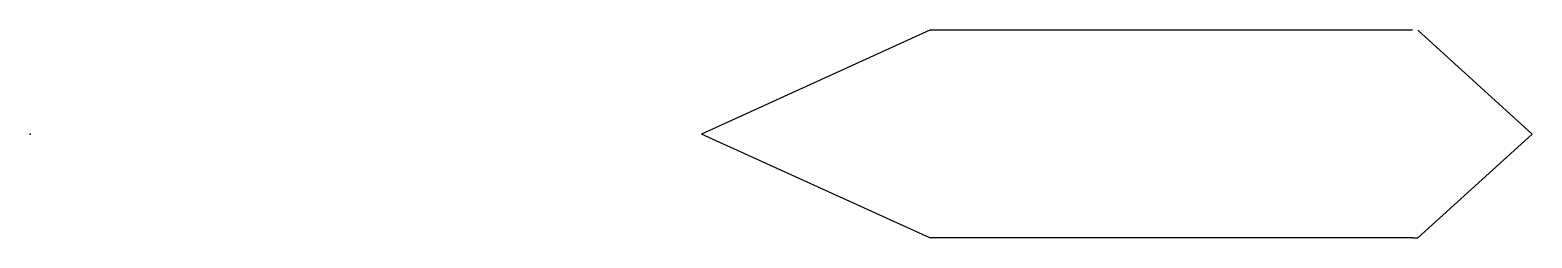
# Model space of a CAD drawing. Header units: millimetres. Extents: x 0 to 1447, y -100 to 100.
import ezdxf

# ---------------------------------------------------------------- set-up
doc = ezdxf.new("R2010")
doc.units = ezdxf.units.MM
doc.header["$MEASUREMENT"] = 0

msp = doc.modelspace()

# ---------------------------------------------------------------- linework, layer by layer
for p, q in [((866.8, 100), (646.8, 0)), ((1331.8, 100), (866.8, 100)), ((1336.8, 100), (1446.8, 0)), ((866.8, -100), (646.8, 0)), ((1336.8, -100), (1446.8, 0)), ((1331.8, -100), (866.8, -100)), ((1331.8, -100), (1336.8, -100))]:
    msp.add_line(p, q)
msp.add_point((0, 0))

doc.saveas('drawing.dxf')
